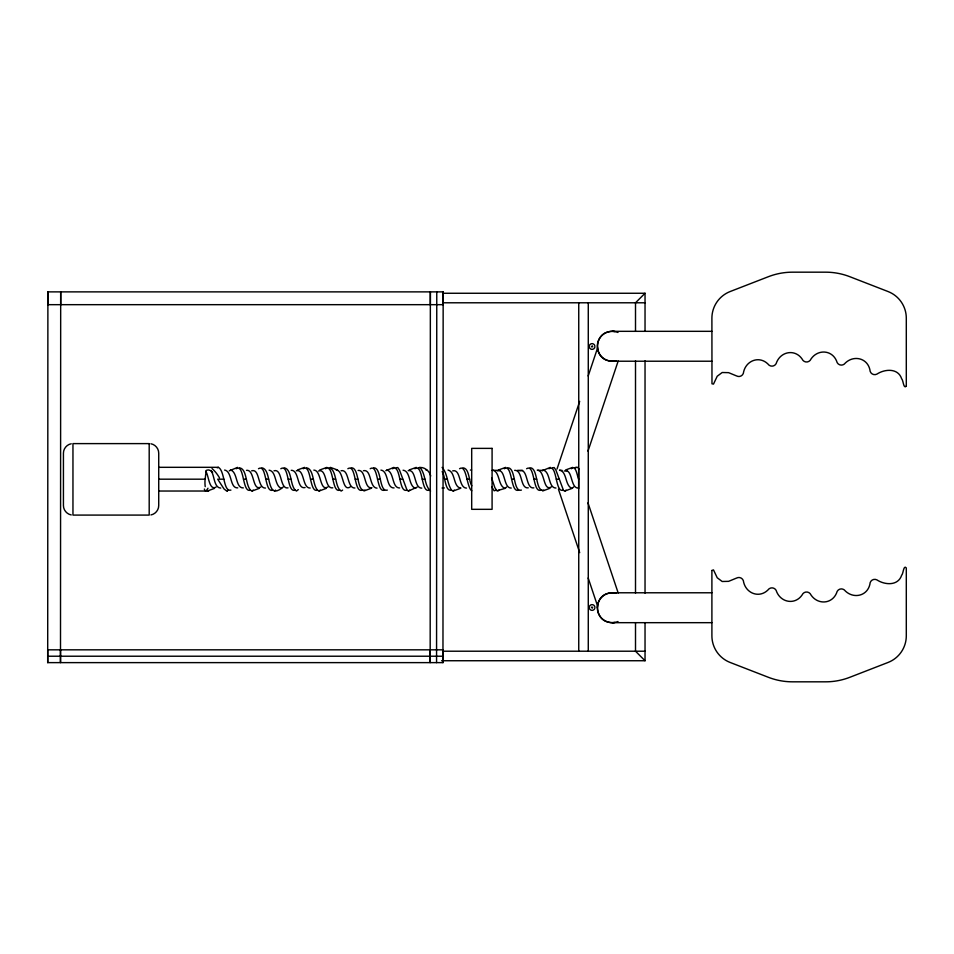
<?xml version="1.0" encoding="UTF-8"?>
<svg xmlns="http://www.w3.org/2000/svg" width="954" height="954" viewBox="0 0 954 954"><rect width="100%" height="100%" fill="white"/><g stroke="black" fill="none" stroke-linecap="round" stroke-linejoin="round"><path stroke-width="1.43" d="M443.157 291.876L442.966 662.625L47.7 662.625L47.891 291.876L443.157 291.876L443.157 304.672L47.891 304.672L47.891 291.876M436.562 662.625L436.765 291.876M578.637 488.782L578.637 468.879M616.045 360.731A29.431 20.809 90 0 1 608.485 360.731C593.913 357.726 593.925 334.83 608.485 331.801A29.431 20.809 -90 0 1 616.045 331.813L618.001 332.469M618.001 621.531L616.045 622.199A29.431 20.809 90 0 1 608.485 622.187C593.937 619.289 593.937 596.178 608.485 593.257A29.431 20.809 -90 0 1 616.045 593.269M597.311 607.495L597.347 606.792M557.029 469.01L579.686 401.372M588.189 376.007L597.621 347.828M587.974 451.17L618.192 360.994M592.744 346.767L591.385 346.767L592.339 345.825M236.151 468.736C244.594 463.382 242.149 493.456 250.485 490.106C245.333 484.501 247.122 469.082 239.561 467.842M258.486 468.736C267.013 463.358 264.413 493.516 272.844 490.106C267.68 484.549 269.445 469.129 261.909 467.842M303.181 468.736C311.648 463.37 309.156 493.468 317.515 490.106C312.352 484.513 314.152 469.129 306.604 467.842M325.517 468.736C334.031 463.358 331.467 493.504 339.874 490.106C334.723 484.549 336.464 469.153 328.939 467.842M392.547 468.736C401.062 463.358 398.498 493.48 406.893 490.106M459.578 468.736C466.697 463.894 466.578 487.53 471.777 490.797M526.608 468.736C535.111 463.37 532.582 493.456 540.942 490.106M280.822 468.736C289.372 463.346 286.76 493.504 295.18 490.106C289.98 484.549 291.841 469.106 284.256 467.842M370.2 468.736C378.655 463.37 376.21 493.433 384.534 490.106M414.883 468.736C423.433 463.346 420.821 493.504 429.24 490.106M548.932 468.736C557.482 463.334 554.894 493.48 563.301 490.106M347.852 468.736C356.391 463.334 353.803 493.468 362.198 490.106M504.261 468.736C512.727 463.358 510.259 493.421 518.594 490.106M571.279 468.736C576.073 464.371 577.158 476.356 578.637 479.182M298.304 489.605L296.515 491.036L295.072 490.106M228.316 489.903L227.279 490.916M327.914 486.945C319.483 492.002 321.605 470.107 313.842 470.131M573.688 486.945L572.066 488.4L564.995 490.976L563.54 490.511L555.884 470.024L554.167 467.555L552.378 467.842M283.183 487.005C280.786 489.259 275.539 492.789 272.772 490.106M350.273 486.922C342.009 492.431 343.822 469.881 336.213 470.119M551.317 486.981C542.862 491.811 545.163 470.274 537.257 470.143M260.812 487.041C252.202 491.62 254.813 469.285 246.514 470.346M506.586 487.041L505.215 488.329L496.879 490.797L494.816 487.566L491.644 477.978M216.081 487.089C209.296 491 208.676 476.034 206.147 471.92M417.136 487.148L408.586 490.976L407.167 490.511L399.487 470.024L397.77 467.555L395.97 467.842M442.096 467.377C447.617 473.542 447.009 483.177 451.481 490.106C444.862 491.966 445.363 475.784 442.143 471.634M496.259 490.106L494.136 490.797L491.704 486.731M275.587 490.106L274.525 490.976M409.648 490.106L408.586 490.976M253.251 490.106L251.832 491.036L250.413 490.106M320.282 490.106L318.863 491.036L317.432 490.106M342.617 490.106L341.198 491.036L339.791 490.106M543.72 490.106C535.242 492.383 538.283 467.341 530.03 467.842M230.916 490.106C223.153 492.157 224.953 470.489 218.299 467.317L158.722 467.317M387.324 490.106C378.821 492.407 381.91 467.305 373.622 467.842M364.977 490.106C356.498 492.407 359.563 467.317 351.275 467.842M454.366 490.106L452.923 491.036L451.481 490.106M499.037 490.106L497.964 490.976M521.397 490.106C512.858 492.431 515.983 467.317 507.683 467.842M566.08 490.106L564.995 490.976M318.481 471.037C327.139 467.937 324.324 489.128 332.779 487.816M564.267 471.037C572.817 467.865 570.146 488.412 578.303 488.043M229.258 470.859L237.546 467.377M251.629 470.835C260.144 468.211 257.27 488.341 265.462 488.066M497.404 470.835C505.87 468.354 503.092 488.257 511.237 488.066M519.763 470.811C528.337 468.116 525.415 489.199 533.835 487.864M273.989 470.811C282.539 468.247 279.641 489.45 288.048 487.864M542.134 470.787L550.339 467.377M452.673 470.882C461.176 468.7 458.361 487.911 466.506 488.102M341.079 470.739C349.522 468.903 346.696 488.353 354.912 488.007M363.45 470.716C371.845 468.903 369.031 487.732 377.045 488.162M645.035 331.086L645.035 293.26L635.507 302.788L635.507 331.086M385.81 470.692L393.942 467.377M408.181 470.668C416.576 469.022 413.678 488.162 421.775 488.126M296.348 470.787C304.815 468.652 302.036 488.293 310.193 488.043M305.077 487.566C296.599 489.521 299.461 470.131 291.244 470.31M371.941 487.744C363.546 489.295 366.431 469.451 358.108 470.453M418.317 467.842C423.624 466.089 429.574 470.799 430.743 476.01M463.012 467.842C469.499 468.366 468.629 480.911 471.801 485.813M574.725 467.842L575.799 467.317M217.214 467.842L218.299 467.317M528.266 487.828C519.906 488.961 522.923 469.94 514.659 470.322M237.761 487.864C229.604 488.46 232.347 471.324 224.619 470.06M243.33 487.899C235.268 488.233 237.892 471.836 230.415 469.976M444.373 487.935L442.072 488.019M394.074 487.935C385.905 488.281 388.827 471.085 380.932 470.095M399.643 487.971C391.581 488.031 394.384 471.646 386.728 470.012M555.967 488.043C547.93 487.899 550.72 471.61 543.053 470.048M403.077 470.227C410.935 471.049 408.217 486.468 415.753 488.365M460.937 488.078C452.983 487.399 455.702 471.753 448.034 470.06M220.732 488.09C214.173 487.721 214.483 476.642 211.716 471.848A14.548 1.467 73.5 0 0 211.49 471.145L211.359 471.109M269.111 470.167C276.827 471.431 274.215 486.075 281.561 488.412M559.616 470.131C567.26 471.646 564.78 485.884 572.066 488.4M470.394 470.06L471.55 469.964M492.753 470.048C500.242 472.087 497.761 485.681 504.976 488.412M319.22 490.976L326.185 488.424M542.659 490.976L549.933 488.305M207.519 490.952L214.471 488.412M297.505 469.952L304.576 467.377M252.19 490.976L259.428 488.329M319.638 470.036L326.924 467.377M409.218 469.952L416.29 467.377M363.915 490.976L371.142 488.329M498.441 470.012L505.668 467.377M453.293 490.976L460.365 488.388M565.531 469.988L572.686 467.377M592.339 608.175L591.385 607.233L592.744 607.233M71.228 443.777C66.828 444.552 63.393 448.678 63.429 453.15L63.429 505.56C63.393 510.032 66.828 514.146 71.228 514.933M150.935 514.933C155.323 514.146 158.758 510.032 158.722 505.56L158.722 453.15C158.758 448.678 155.323 444.552 150.935 443.777M425.901 469.976L426.82 469.952M443.014 293.26L645.035 293.26M442.847 302.788L645.035 302.788M612.265 331.324L711.899 331.324M612.265 361.22L711.899 361.22M492.109 470.358L499.741 470.358M517.545 470.358L522.625 470.358M537.889 470.358L542.969 470.358M559.509 470.358L562.049 470.358M158.722 479.182L204.86 479.182M223.904 479.182L217.691 479.182L224.059 488.997L226.718 491.036A13.63 4.15 82.1 0 0 227.29 490.952M243.485 479.182L246.239 479.182M265.832 479.182L268.575 479.182M288.18 479.182L290.922 479.182M310.527 479.182L313.27 479.182M332.863 479.182L335.605 479.182M355.21 479.182L357.953 479.182M377.546 479.182L380.288 479.182M399.893 479.182L402.636 479.182M422.24 479.182L424.983 479.182M444.588 479.182L447.319 479.182M466.923 479.182L469.666 479.182M511.606 479.182L514.349 479.182M533.954 479.182L536.697 479.182M556.301 479.182L559.044 479.182M158.722 491.036L206.994 491.024M612.265 592.78L711.899 592.78M612.265 622.676L711.899 622.676M442.847 651.212L645.035 651.212M47.7 656.221L442.966 656.221M441.595 660.74L645.035 660.74L645.035 622.914M430.564 491.036C423.958 485.324 425.937 473.625 419.748 467.377M330.382 467.377L337.585 470.012M645.035 660.74L635.507 651.212L635.507 622.914M211.406 471.157L212.635 472.445M587.974 502.83L618.192 593.006M558.436 489.211L579.686 552.628M588.189 577.993L597.621 606.172M645.035 360.862L645.035 593.138M635.507 360.862L635.507 593.138M588.272 302.788L588.272 651.212M578.744 302.788L578.744 651.212M442.966 662.625L442.966 649.829L47.7 649.829L47.7 662.625M430.361 304.672L430.361 291.876L430.171 662.625L430.171 649.829M60.686 304.672L60.686 291.876L60.496 662.625L60.496 649.829M565.901 470.847A5.307 5.307 0 0 1 567.38 470.489M594.819 608.294A2.862 2.862 0 0 1 590.264 609.725A2.862 2.862 0 0 1 590.717 604.967A2.862 2.862 0 0 1 594.926 607.245M594.926 346.755A2.862 2.862 0 0 1 590.717 349.033A2.862 2.862 0 0 1 590.264 344.275A2.862 2.862 0 0 1 594.819 345.706M613.613 361.161A14.954 14.954 0 0 1 597.335 345.575A14.954 14.954 0 0 1 614.984 331.575M614.984 622.425A14.954 14.954 0 0 1 597.335 608.425A14.954 14.954 0 0 1 613.613 592.839M205.933 471.252A2.516 1.836 23 0 1 206.231 470.453A2.755 1.92 4.2 0 1 206.887 470.203L208.187 469.928A4.126 2.623 -0.1 0 1 210.178 470.453M205.909 471.348A14.453 1.395 73.4 0 1 206.159 472.027M205.193 479.242A11.901 0.978 -84.8 0 1 205.945 472.767M210.44 470.572A4.794 3.709 -11.3 0 1 211.299 471.085M212.003 468.557A17.494 6.583 60.7 0 1 219.515 477.859M205.217 486.647A11.186 2.79 -85.9 0 1 205.074 479.206M208.604 491.25A13.63 4.007 -85.1 0 1 207.865 491.167M207.972 488.221A12.986 3.017 -77.5 0 1 204.359 489.032M575.858 467.842A13.416 3.709 88.3 0 1 578.899 469.07M711.899 570.528L711.899 635.805A28.584 28.584 0 0 0 730.144 662.458L768.399 677.304A66.708 66.708 0 0 0 792.535 681.824L825.663 681.824A66.708 66.708 0 0 0 849.799 677.304L888.055 662.458A28.584 28.584 0 0 0 906.3 635.805L906.3 567.916C903.474 564.458 903.307 574.022 901.649 575.238C898.108 586.138 884.787 585.076 876.893 579.877A4.77 4.77 0 0 0 870.179 582.596C868.51 596.19 852.971 599.816 844.254 589.87A4.77 4.77 0 0 0 837.171 591.373C833.057 604.693 816.755 605.456 810.161 593.638A4.77 4.77 0 0 0 802.946 593.638C796.137 605.695 780.181 603.059 776.103 590.287A4.77 4.77 0 0 0 769.007 588.856C760.099 599.255 745.253 593.638 743.333 580.628A4.77 4.77 0 0 0 736.548 578.076L728.606 581.344L722.166 581.487L717.217 577.754L713.497 569.908L711.911 570.444M906.3 386.084C903.474 389.542 903.307 379.978 901.649 378.762C898.108 367.862 884.787 368.924 876.893 374.123A4.77 4.77 0 0 1 870.179 371.404C868.51 357.81 852.971 354.184 844.254 364.13A4.77 4.77 0 0 1 837.171 362.627C833.057 349.307 816.755 348.544 810.161 360.362A4.77 4.77 0 0 1 802.946 360.362C796.137 348.305 780.181 350.941 776.103 363.712A4.77 4.77 0 0 1 769.007 365.143C760.099 354.745 745.253 360.362 743.333 373.372A4.77 4.77 0 0 1 736.548 375.924L728.606 372.656L722.166 372.513L717.217 376.246L713.497 384.092L711.982 383.794L711.899 318.195A28.584 28.584 0 0 1 730.144 291.542L768.399 276.696A66.708 66.708 0 0 1 792.535 272.176L825.663 272.176A66.708 66.708 0 0 1 849.799 276.696L888.055 291.542A28.584 28.584 0 0 1 906.3 318.195L906.3 386.084M149.194 443.61L72.957 443.61L72.957 515.088L149.194 515.088L149.194 443.61M492.085 448.38L471.693 448.38L471.693 509.329L492.085 509.329L492.085 448.38"/></g></svg>
